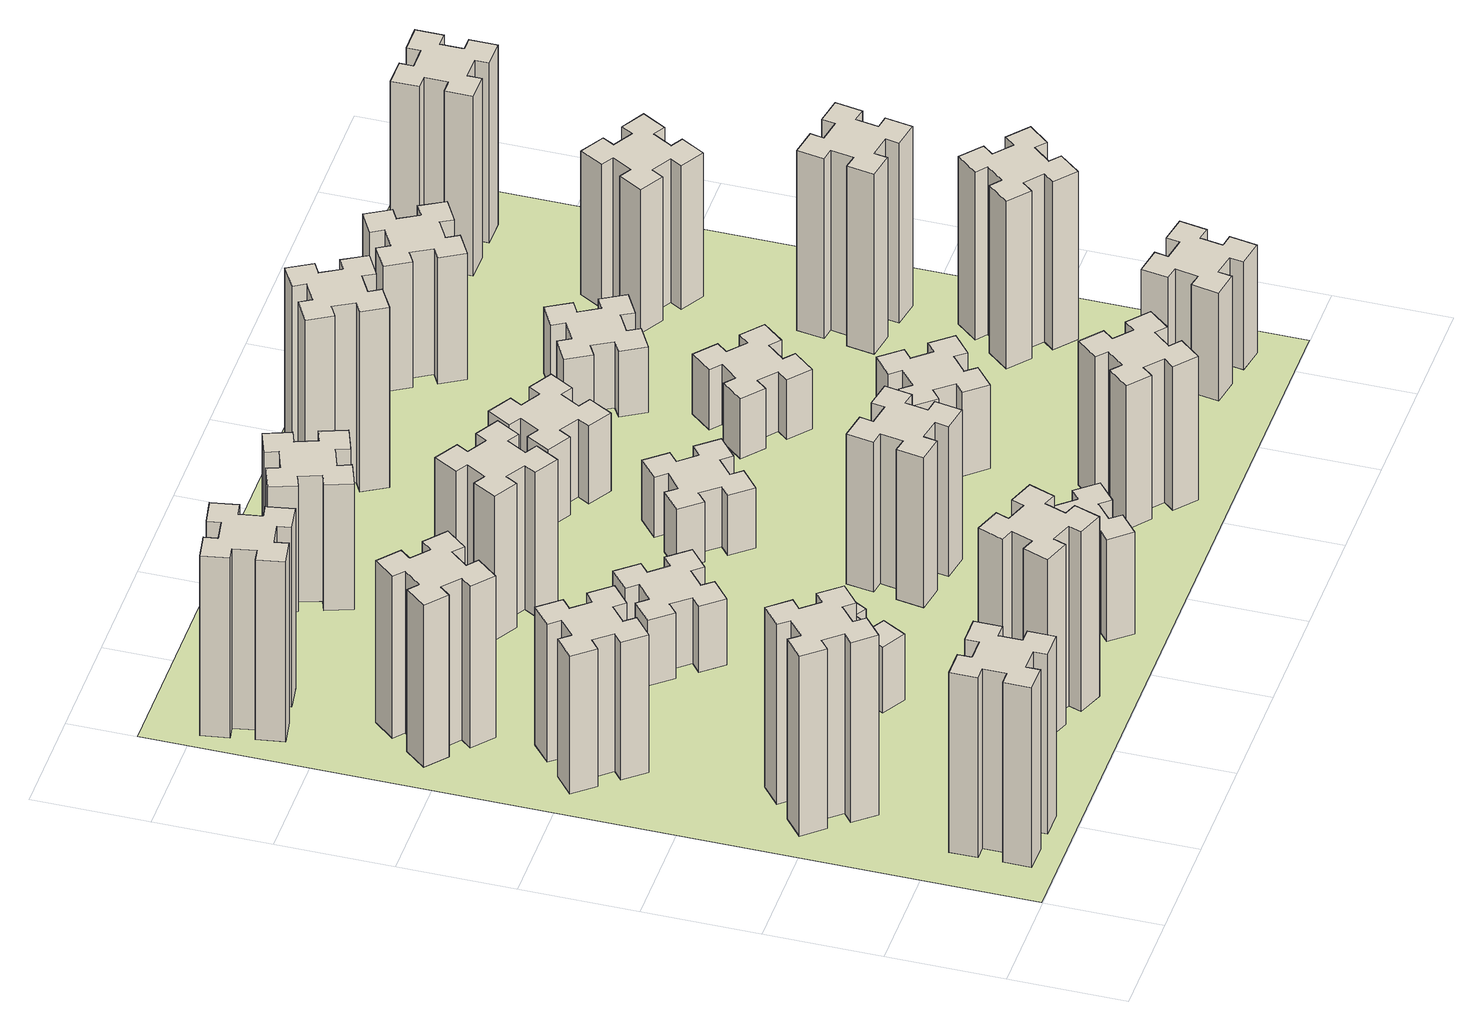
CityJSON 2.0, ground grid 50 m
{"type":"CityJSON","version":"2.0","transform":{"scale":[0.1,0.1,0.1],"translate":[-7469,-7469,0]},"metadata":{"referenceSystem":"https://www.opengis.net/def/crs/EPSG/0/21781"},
"CityObjects":{
"building1":{"type":"Building","attributes":{"class":"1000","function":"1000","usage":"1000","yearOfConstruction":2016,"roofType":"1000","measuredHeight":90,"storeysAboveGround":30,"storeysBelowGround":0},"geometry":[{"type":"Solid","lod":"1","boundaries":[[[[0,1,2,3,4,5,6,7,8,9,10,11,12,13,14,15,16,17,18,19]],[[17,16,20,21]],[[16,15,22,20]],[[15,14,23,22]],[[14,13,24,23]],[[13,12,25,24]],[[12,11,26,25]],[[11,10,27,26]],[[10,9,28,27]],[[9,8,29,28]],[[8,7,30,29]],[[7,6,31,30]],[[6,5,32,31]],[[5,4,33,32]],[[4,3,34,33]],[[3,2,35,34]],[[2,1,36,35]],[[1,0,37,36]],[[0,19,38,37]],[[19,18,39,38]],[[18,17,21,39]],[[24,25,26,27,28,29,30,31,32,33,34,35,36,37,38,39,21,20,22,23]]]]}]},
"building2":{"type":"Building","attributes":{"class":"1000","function":"1000","usage":"1000","yearOfConstruction":2016,"roofType":"1000","measuredHeight":90,"storeysAboveGround":30,"storeysBelowGround":0},"geometry":[{"type":"Solid","lod":"1","boundaries":[[[[40,41,42,43,44,45,46,47,48,49,50,51,52,53,54,55,56,57,58,59]],[[57,56,60,61]],[[56,55,62,60]],[[55,54,63,62]],[[54,53,64,63]],[[53,52,65,64]],[[52,51,66,65]],[[51,50,67,66]],[[50,49,68,67]],[[49,48,69,68]],[[48,47,70,69]],[[47,46,71,70]],[[46,45,72,71]],[[45,44,73,72]],[[44,43,74,73]],[[43,42,75,74]],[[42,41,76,75]],[[41,40,77,76]],[[40,59,78,77]],[[59,58,79,78]],[[58,57,61,79]],[[64,65,66,67,68,69,70,71,72,73,74,75,76,77,78,79,61,60,62,63]]]]}]},
"building3":{"type":"Building","attributes":{"class":"1000","function":"1000","usage":"1000","yearOfConstruction":2016,"roofType":"1000","measuredHeight":69,"storeysAboveGround":30,"storeysBelowGround":0},"geometry":[{"type":"Solid","lod":"1","boundaries":[[[[80,81,82,83,84,85,86,87,88,89,90,91,92,93,94,95,96,97,98,99]],[[97,96,100,101]],[[96,95,102,100]],[[95,94,103,102]],[[94,93,104,103]],[[93,92,105,104]],[[92,91,106,105]],[[91,90,107,106]],[[90,89,108,107]],[[89,88,109,108]],[[88,87,110,109]],[[87,86,111,110]],[[86,85,112,111]],[[85,84,113,112]],[[84,83,114,113]],[[83,82,115,114]],[[82,81,116,115]],[[81,80,117,116]],[[80,99,118,117]],[[99,98,119,118]],[[98,97,101,119]],[[104,105,106,107,108,109,110,111,112,113,114,115,116,117,118,119,101,100,102,103]]]]}]},
"building4":{"type":"Building","attributes":{"class":"1000","function":"1000","usage":"1000","yearOfConstruction":2016,"roofType":"1000","measuredHeight":81,"storeysAboveGround":30,"storeysBelowGround":0},"geometry":[{"type":"Solid","lod":"1","boundaries":[[[[120,121,122,123,124,125,126,127,128,129,130,131,132,133,134,135,136,137,138,139]],[[137,136,140,141]],[[136,135,142,140]],[[135,134,143,142]],[[134,133,144,143]],[[133,132,145,144]],[[132,131,146,145]],[[131,130,147,146]],[[130,129,148,147]],[[129,128,149,148]],[[128,127,150,149]],[[127,126,151,150]],[[126,125,152,151]],[[125,124,153,152]],[[124,123,154,153]],[[123,122,155,154]],[[122,121,156,155]],[[121,120,157,156]],[[120,139,158,157]],[[139,138,159,158]],[[138,137,141,159]],[[144,145,146,147,148,149,150,151,152,153,154,155,156,157,158,159,141,140,142,143]]]]}]},
"building5":{"type":"Building","attributes":{"class":"1000","function":"1000","usage":"1000","yearOfConstruction":2016,"roofType":"1000","measuredHeight":90,"storeysAboveGround":30,"storeysBelowGround":0},"geometry":[{"type":"Solid","lod":"1","boundaries":[[[[160,161,162,163,164,165,166,167,168,169,170,171,172,173,174,175,176,177,178,179]],[[177,176,180,181]],[[176,175,182,180]],[[175,174,183,182]],[[174,173,184,183]],[[173,172,185,184]],[[172,171,186,185]],[[171,170,187,186]],[[170,169,188,187]],[[169,168,189,188]],[[168,167,190,189]],[[167,166,191,190]],[[166,165,192,191]],[[165,164,193,192]],[[164,163,194,193]],[[163,162,195,194]],[[162,161,196,195]],[[161,160,197,196]],[[160,179,198,197]],[[179,178,199,198]],[[178,177,181,199]],[[184,185,186,187,188,189,190,191,192,193,194,195,196,197,198,199,181,180,182,183]]]]}]},
"building6":{"type":"Building","attributes":{"class":"1000","function":"1000","usage":"1000","yearOfConstruction":2016,"roofType":"1000","measuredHeight":90,"storeysAboveGround":30,"storeysBelowGround":0},"geometry":[{"type":"Solid","lod":"1","boundaries":[[[[200,201,202,203,204,205,206,207,208,209,210,211,212,213,214,215,216,217,218,219]],[[217,216,220,221]],[[216,215,222,220]],[[215,214,223,222]],[[214,213,224,223]],[[213,212,225,224]],[[212,211,226,225]],[[211,210,227,226]],[[210,209,228,227]],[[209,208,229,228]],[[208,207,230,229]],[[207,206,231,230]],[[206,205,232,231]],[[205,204,233,232]],[[204,203,234,233]],[[203,202,235,234]],[[202,201,236,235]],[[201,200,237,236]],[[200,219,238,237]],[[219,218,239,238]],[[218,217,221,239]],[[224,225,226,227,228,229,230,231,232,233,234,235,236,237,238,239,221,220,222,223]]]]}]},
"building7":{"type":"Building","attributes":{"class":"1000","function":"1000","usage":"1000","yearOfConstruction":2016,"roofType":"1000","measuredHeight":33,"storeysAboveGround":30,"storeysBelowGround":0},"geometry":[{"type":"Solid","lod":"1","boundaries":[[[[240,241,242,243,244,245,246,247,248,249,250,251,252,253,254,255,256,257,258,259]],[[257,256,260,261]],[[256,255,262,260]],[[255,254,263,262]],[[254,253,264,263]],[[253,252,265,264]],[[252,251,266,265]],[[251,250,267,266]],[[250,249,268,267]],[[249,248,269,268]],[[248,247,270,269]],[[247,246,271,270]],[[246,245,272,271]],[[245,244,273,272]],[[244,243,274,273]],[[243,242,275,274]],[[242,241,276,275]],[[241,240,277,276]],[[240,259,278,277]],[[259,258,279,278]],[[258,257,261,279]],[[264,265,266,267,268,269,270,271,272,273,274,275,276,277,278,279,261,260,262,263]]]]}]},
"building8":{"type":"Building","attributes":{"class":"1000","function":"1000","usage":"1000","yearOfConstruction":2016,"roofType":"1000","measuredHeight":33,"storeysAboveGround":30,"storeysBelowGround":0},"geometry":[{"type":"Solid","lod":"1","boundaries":[[[[280,281,282,283,284,285,286,287,288,289,290,291,292,293,294,295,296,297,298,299]],[[297,296,300,301]],[[296,295,302,300]],[[295,294,303,302]],[[294,293,304,303]],[[293,292,305,304]],[[292,291,306,305]],[[291,290,307,306]],[[290,289,308,307]],[[289,288,309,308]],[[288,287,310,309]],[[287,286,311,310]],[[286,285,312,311]],[[285,284,313,312]],[[284,283,314,313]],[[283,282,315,314]],[[282,281,316,315]],[[281,280,317,316]],[[280,299,318,317]],[[299,298,319,318]],[[298,297,301,319]],[[304,305,306,307,308,309,310,311,312,313,314,315,316,317,318,319,301,300,302,303]]]]}]},
"building9":{"type":"Building","attributes":{"class":"1000","function":"1000","usage":"1000","yearOfConstruction":2016,"roofType":"1000","measuredHeight":51,"storeysAboveGround":30,"storeysBelowGround":0},"geometry":[{"type":"Solid","lod":"1","boundaries":[[[[320,321,322,323,324,325,326,327,328,329,330,331,332,333,334,335,336,337,338,339]],[[337,336,340,341]],[[336,335,342,340]],[[335,334,343,342]],[[334,333,344,343]],[[333,332,345,344]],[[332,331,346,345]],[[331,330,347,346]],[[330,329,348,347]],[[329,328,349,348]],[[328,327,350,349]],[[327,326,351,350]],[[326,325,352,351]],[[325,324,353,352]],[[324,323,354,353]],[[323,322,355,354]],[[322,321,356,355]],[[321,320,357,356]],[[320,339,358,357]],[[339,338,359,358]],[[338,337,341,359]],[[344,345,346,347,348,349,350,351,352,353,354,355,356,357,358,359,341,340,342,343]]]]}]},
"building10":{"type":"Building","attributes":{"class":"1000","function":"1000","usage":"1000","yearOfConstruction":2016,"roofType":"1000","measuredHeight":72,"storeysAboveGround":30,"storeysBelowGround":0},"geometry":[{"type":"Solid","lod":"1","boundaries":[[[[360,361,362,363,364,365,366,367,368,369,370,371,372,373,374,375,376,377,378,379]],[[377,376,380,381]],[[376,375,382,380]],[[375,374,383,382]],[[374,373,384,383]],[[373,372,385,384]],[[372,371,386,385]],[[371,370,387,386]],[[370,369,388,387]],[[369,368,389,388]],[[368,367,390,389]],[[367,366,391,390]],[[366,365,392,391]],[[365,364,393,392]],[[364,363,394,393]],[[363,362,395,394]],[[362,361,396,395]],[[361,360,397,396]],[[360,379,398,397]],[[379,378,399,398]],[[378,377,381,399]],[[384,385,386,387,388,389,390,391,392,393,394,395,396,397,398,399,381,380,382,383]]]]}]},
"building11":{"type":"Building","attributes":{"class":"1000","function":"1000","usage":"1000","yearOfConstruction":2016,"roofType":"1000","measuredHeight":63,"storeysAboveGround":30,"storeysBelowGround":0},"geometry":[{"type":"Solid","lod":"1","boundaries":[[[[400,401,402,403,404,405,406,407,408,409,410,411,412,413,414,415,416,417,418,419]],[[417,416,420,421]],[[416,415,422,420]],[[415,414,423,422]],[[414,413,424,423]],[[413,412,425,424]],[[412,411,426,425]],[[411,410,427,426]],[[410,409,428,427]],[[409,408,429,428]],[[408,407,430,429]],[[407,406,431,430]],[[406,405,432,431]],[[405,404,433,432]],[[404,403,434,433]],[[403,402,435,434]],[[402,401,436,435]],[[401,400,437,436]],[[400,419,438,437]],[[419,418,439,438]],[[418,417,421,439]],[[424,425,426,427,428,429,430,431,432,433,434,435,436,437,438,439,421,420,422,423]]]]}]},
"building12":{"type":"Building","attributes":{"class":"1000","function":"1000","usage":"1000","yearOfConstruction":2016,"roofType":"1000","measuredHeight":75,"storeysAboveGround":30,"storeysBelowGround":0},"geometry":[{"type":"Solid","lod":"1","boundaries":[[[[440,441,442,443,444,445,446,447,448,449,450,451,452,453,454,455,456,457,458,459]],[[457,456,460,461]],[[456,455,462,460]],[[455,454,463,462]],[[454,453,464,463]],[[453,452,465,464]],[[452,451,466,465]],[[451,450,467,466]],[[450,449,468,467]],[[449,448,469,468]],[[448,447,470,469]],[[447,446,471,470]],[[446,445,472,471]],[[445,444,473,472]],[[444,443,474,473]],[[443,442,475,474]],[[442,441,476,475]],[[441,440,477,476]],[[440,459,478,477]],[[459,458,479,478]],[[458,457,461,479]],[[464,465,466,467,468,469,470,471,472,473,474,475,476,477,478,479,461,460,462,463]]]]}]},
"building13":{"type":"Building","attributes":{"class":"1000","function":"1000","usage":"1000","yearOfConstruction":2016,"roofType":"1000","measuredHeight":30,"storeysAboveGround":30,"storeysBelowGround":0},"geometry":[{"type":"Solid","lod":"1","boundaries":[[[[480,481,482,483,484,485,486,487,488,489,490,491,492,493,494,495,496,497,498,499]],[[497,496,500,501]],[[496,495,502,500]],[[495,494,503,502]],[[494,493,504,503]],[[493,492,505,504]],[[492,491,506,505]],[[491,490,507,506]],[[490,489,508,507]],[[489,488,509,508]],[[488,487,510,509]],[[487,486,511,510]],[[486,485,512,511]],[[485,484,513,512]],[[484,483,514,513]],[[483,482,515,514]],[[482,481,516,515]],[[481,480,517,516]],[[480,499,518,517]],[[499,498,519,518]],[[498,497,501,519]],[[504,505,506,507,508,509,510,511,512,513,514,515,516,517,518,519,501,500,502,503]]]]}]},
"building14":{"type":"Building","attributes":{"class":"1000","function":"1000","usage":"1000","yearOfConstruction":2016,"roofType":"1000","measuredHeight":72,"storeysAboveGround":30,"storeysBelowGround":0},"geometry":[{"type":"Solid","lod":"1","boundaries":[[[[520,521,522,523,524,525,526,527,528,529,530,531,532,533,534,535,536,537,538,539]],[[537,536,540,541]],[[536,535,542,540]],[[535,534,543,542]],[[534,533,544,543]],[[533,532,545,544]],[[532,531,546,545]],[[531,530,547,546]],[[530,529,548,547]],[[529,528,549,548]],[[528,527,550,549]],[[527,526,551,550]],[[526,525,552,551]],[[525,524,553,552]],[[524,523,554,553]],[[523,522,555,554]],[[522,521,556,555]],[[521,520,557,556]],[[520,539,558,557]],[[539,538,559,558]],[[538,537,541,559]],[[544,545,546,547,548,549,550,551,552,553,554,555,556,557,558,559,541,540,542,543]]]]}]},
"building15":{"type":"Building","attributes":{"class":"1000","function":"1000","usage":"1000","yearOfConstruction":2016,"roofType":"1000","measuredHeight":39,"storeysAboveGround":30,"storeysBelowGround":0},"geometry":[{"type":"Solid","lod":"1","boundaries":[[[[560,561,562,563,564,565,566,567,568,569,570,571,572,573,574,575,576,577,578,579]],[[577,576,580,581]],[[576,575,582,580]],[[575,574,583,582]],[[574,573,584,583]],[[573,572,585,584]],[[572,571,586,585]],[[571,570,587,586]],[[570,569,588,587]],[[569,568,589,588]],[[568,567,590,589]],[[567,566,591,590]],[[566,565,592,591]],[[565,564,593,592]],[[564,563,594,593]],[[563,562,595,594]],[[562,561,596,595]],[[561,560,597,596]],[[560,579,598,597]],[[579,578,599,598]],[[578,577,581,599]],[[584,585,586,587,588,589,590,591,592,593,594,595,596,597,598,599,581,580,582,583]]]]}]},
"building16":{"type":"Building","attributes":{"class":"1000","function":"1000","usage":"1000","yearOfConstruction":2016,"roofType":"1000","measuredHeight":90,"storeysAboveGround":30,"storeysBelowGround":0},"geometry":[{"type":"Solid","lod":"1","boundaries":[[[[600,601,602,603,604,605,606,607,608,609,610,611,612,613,614,615,616,617,618,619]],[[617,616,620,621]],[[616,615,622,620]],[[615,614,623,622]],[[614,613,624,623]],[[613,612,625,624]],[[612,611,626,625]],[[611,610,627,626]],[[610,609,628,627]],[[609,608,629,628]],[[608,607,630,629]],[[607,606,631,630]],[[606,605,632,631]],[[605,604,633,632]],[[604,603,634,633]],[[603,602,635,634]],[[602,601,636,635]],[[601,600,637,636]],[[600,619,638,637]],[[619,618,639,638]],[[618,617,621,639]],[[624,625,626,627,628,629,630,631,632,633,634,635,636,637,638,639,621,620,622,623]]]]}]},
"building17":{"type":"Building","attributes":{"class":"1000","function":"1000","usage":"1000","yearOfConstruction":2016,"roofType":"1000","measuredHeight":42,"storeysAboveGround":30,"storeysBelowGround":0},"geometry":[{"type":"Solid","lod":"1","boundaries":[[[[640,641,642,643,644,645,646,647,648,649,650,651,652,653,654,655,656,657,658,659]],[[657,656,660,661]],[[656,655,662,660]],[[655,654,663,662]],[[654,653,664,663]],[[653,652,665,664]],[[652,651,666,665]],[[651,650,667,666]],[[650,649,668,667]],[[649,648,669,668]],[[648,647,670,669]],[[647,646,671,670]],[[646,645,672,671]],[[645,644,673,672]],[[644,643,674,673]],[[643,642,675,674]],[[642,641,676,675]],[[641,640,677,676]],[[640,659,678,677]],[[659,658,679,678]],[[658,657,661,679]],[[664,665,666,667,668,669,670,671,672,673,674,675,676,677,678,679,661,660,662,663]]]]}]},
"building18":{"type":"Building","attributes":{"class":"1000","function":"1000","usage":"1000","yearOfConstruction":2016,"roofType":"1000","measuredHeight":30,"storeysAboveGround":30,"storeysBelowGround":0},"geometry":[{"type":"Solid","lod":"1","boundaries":[[[[680,681,682,683,684,685,686,687,688,689,690,691,692,693,694,695,696,697,698,699]],[[697,696,700,701]],[[696,695,702,700]],[[695,694,703,702]],[[694,693,704,703]],[[693,692,705,704]],[[692,691,706,705]],[[691,690,707,706]],[[690,689,708,707]],[[689,688,709,708]],[[688,687,710,709]],[[687,686,711,710]],[[686,685,712,711]],[[685,684,713,712]],[[684,683,714,713]],[[683,682,715,714]],[[682,681,716,715]],[[681,680,717,716]],[[680,699,718,717]],[[699,698,719,718]],[[698,697,701,719]],[[704,705,706,707,708,709,710,711,712,713,714,715,716,717,718,719,701,700,702,703]]]]}]},
"building19":{"type":"Building","attributes":{"class":"1000","function":"1000","usage":"1000","yearOfConstruction":2016,"roofType":"1000","measuredHeight":33,"storeysAboveGround":30,"storeysBelowGround":0},"geometry":[{"type":"Solid","lod":"1","boundaries":[[[[720,721,722,723,724,725,726,727,728,729,730,731,732,733,734,735,736,737,738,739]],[[737,736,740,741]],[[736,735,742,740]],[[735,734,743,742]],[[734,733,744,743]],[[733,732,745,744]],[[732,731,746,745]],[[731,730,747,746]],[[730,729,748,747]],[[729,728,749,748]],[[728,727,750,749]],[[727,726,751,750]],[[726,725,752,751]],[[725,724,753,752]],[[724,723,754,753]],[[723,722,755,754]],[[722,721,756,755]],[[721,720,757,756]],[[720,739,758,757]],[[739,738,759,758]],[[738,737,741,759]],[[744,745,746,747,748,749,750,751,752,753,754,755,756,757,758,759,741,740,742,743]]]]}]},
"building20":{"type":"Building","attributes":{"class":"1000","function":"1000","usage":"1000","yearOfConstruction":2016,"roofType":"1000","measuredHeight":54,"storeysAboveGround":30,"storeysBelowGround":0},"geometry":[{"type":"Solid","lod":"1","boundaries":[[[[760,761,762,763,764,765,766,767,768,769,770,771,772,773,774,775,776,777,778,779]],[[777,776,780,781]],[[776,775,782,780]],[[775,774,783,782]],[[774,773,784,783]],[[773,772,785,784]],[[772,771,786,785]],[[771,770,787,786]],[[770,769,788,787]],[[769,768,789,788]],[[768,767,790,789]],[[767,766,791,790]],[[766,765,792,791]],[[765,764,793,792]],[[764,763,794,793]],[[763,762,795,794]],[[762,761,796,795]],[[761,760,797,796]],[[760,779,798,797]],[[779,778,799,798]],[[778,777,781,799]],[[784,785,786,787,788,789,790,791,792,793,794,795,796,797,798,799,781,780,782,783]]]]}]},
"building21":{"type":"Building","attributes":{"class":"1000","function":"1000","usage":"1000","yearOfConstruction":2016,"roofType":"1000","measuredHeight":63,"storeysAboveGround":30,"storeysBelowGround":0},"geometry":[{"type":"Solid","lod":"1","boundaries":[[[[800,801,802,803,804,805,806,807,808,809,810,811,812,813,814,815,816,817,818,819]],[[817,816,820,821]],[[816,815,822,820]],[[815,814,823,822]],[[814,813,824,823]],[[813,812,825,824]],[[812,811,826,825]],[[811,810,827,826]],[[810,809,828,827]],[[809,808,829,828]],[[808,807,830,829]],[[807,806,831,830]],[[806,805,832,831]],[[805,804,833,832]],[[804,803,834,833]],[[803,802,835,834]],[[802,801,836,835]],[[801,800,837,836]],[[800,819,838,837]],[[819,818,839,838]],[[818,817,821,839]],[[824,825,826,827,828,829,830,831,832,833,834,835,836,837,838,839,821,820,822,823]]]]}]},
"building22":{"type":"Building","attributes":{"class":"1000","function":"1000","usage":"1000","yearOfConstruction":2016,"roofType":"1000","measuredHeight":84,"storeysAboveGround":30,"storeysBelowGround":0},"geometry":[{"type":"Solid","lod":"1","boundaries":[[[[840,841,842,843,844,845,846,847,848,849,850,851,852,853,854,855,856,857,858,859]],[[857,856,860,861]],[[856,855,862,860]],[[855,854,863,862]],[[854,853,864,863]],[[853,852,865,864]],[[852,851,866,865]],[[851,850,867,866]],[[850,849,868,867]],[[849,848,869,868]],[[848,847,870,869]],[[847,846,871,870]],[[846,845,872,871]],[[845,844,873,872]],[[844,843,874,873]],[[843,842,875,874]],[[842,841,876,875]],[[841,840,877,876]],[[840,859,878,877]],[[859,858,879,878]],[[858,857,861,879]],[[864,865,866,867,868,869,870,871,872,873,874,875,876,877,878,879,861,860,862,863]]]]}]},
"building23":{"type":"Building","attributes":{"class":"1000","function":"1000","usage":"1000","yearOfConstruction":2016,"roofType":"1000","measuredHeight":90,"storeysAboveGround":30,"storeysBelowGround":0},"geometry":[{"type":"Solid","lod":"1","boundaries":[[[[880,881,882,883,884,885,886,887,888,889,890,891,892,893,894,895,896,897,898,899]],[[897,896,900,901]],[[896,895,902,900]],[[895,894,903,902]],[[894,893,904,903]],[[893,892,905,904]],[[892,891,906,905]],[[891,890,907,906]],[[890,889,908,907]],[[889,888,909,908]],[[888,887,910,909]],[[887,886,911,910]],[[886,885,912,911]],[[885,884,913,912]],[[884,883,914,913]],[[883,882,915,914]],[[882,881,916,915]],[[881,880,917,916]],[[880,899,918,917]],[[899,898,919,918]],[[898,897,901,919]],[[904,905,906,907,908,909,910,911,912,913,914,915,916,917,918,919,901,900,902,903]]]]}]},
"building24":{"type":"Building","attributes":{"class":"1000","function":"1000","usage":"1000","yearOfConstruction":2016,"roofType":"1000","measuredHeight":72,"storeysAboveGround":30,"storeysBelowGround":0},"geometry":[{"type":"Solid","lod":"1","boundaries":[[[[920,921,922,923,924,925,926,927,928,929,930,931,932,933,934,935,936,937,938,939]],[[937,936,940,941]],[[936,935,942,940]],[[935,934,943,942]],[[934,933,944,943]],[[933,932,945,944]],[[932,931,946,945]],[[931,930,947,946]],[[930,929,948,947]],[[929,928,949,948]],[[928,927,950,949]],[[927,926,951,950]],[[926,925,952,951]],[[925,924,953,952]],[[924,923,954,953]],[[923,922,955,954]],[[922,921,956,955]],[[921,920,957,956]],[[920,939,958,957]],[[939,938,959,958]],[[938,937,941,959]],[[944,945,946,947,948,949,950,951,952,953,954,955,956,957,958,959,941,940,942,943]]]]}]},
"building25":{"type":"Building","attributes":{"class":"1000","function":"1000","usage":"1000","yearOfConstruction":2016,"roofType":"1000","measuredHeight":90,"storeysAboveGround":30,"storeysBelowGround":0},"geometry":[{"type":"Solid","lod":"1","boundaries":[[[[960,961,962,963,964,965,966,967,968,969,970,971,972,973,974,975,976,977,978,979]],[[977,976,980,981]],[[976,975,982,980]],[[975,974,983,982]],[[974,973,984,983]],[[973,972,985,984]],[[972,971,986,985]],[[971,970,987,986]],[[970,969,988,987]],[[969,968,989,988]],[[968,967,990,989]],[[967,966,991,990]],[[966,965,992,991]],[[965,964,993,992]],[[964,963,994,993]],[[963,962,995,994]],[[962,961,996,995]],[[961,960,997,996]],[[960,979,998,997]],[[979,978,999,998]],[[978,977,981,999]],[[984,985,986,987,988,989,990,991,992,993,994,995,996,997,998,999,981,980,982,983]]]]}]},
"landuse1":{"type":"LandUse","attributes":{"name":"plot1","function":"1010"},"geometry":[{"type":"MultiSurface","lod":"1","boundaries":[[[1000,1001,1002,1003]]]}]}
},
"vertices":[
[265,325,0],[265,225,0],[205,225,0],[205,105,0],[325,105,0],[325,165,0],[425,165,0],[425,105,0],[545,105,0],[545,225,0],[485,225,0],[485,325,0],[545,325,0],[545,445,0],[425,445,0],[425,385,0],[325,385,0],[325,445,0],[205,445,0],[205,325,0],[325,385,900],[325,445,900],[425,385,900],[425,445,900],[545,445,900],[545,325,900],[485,325,900],[485,225,900],[545,225,900],[545,105,900],[425,105,900],[425,165,900],[325,165,900],[325,105,900],[205,105,900],[205,225,900],[265,225,900],[265,325,900],[205,325,900],[205,445,900],
[492,1048,0],[427,1124,0],[473,1163,0],[396,1255,0],[304,1178,0],[343,1132,0],[266,1067,0],[228,1113,0],[136,1036,0],[213,944,0],[259,983,0],[323,906,0],[277,868,0],[354,776,0],[446,853,0],[408,899,0],[484,963,0],[523,917,0],[615,994,0],[538,1086,0],[484,963,900],[523,917,900],[408,899,900],[446,853,900],[354,776,900],[277,868,900],[323,906,900],[259,983,900],[213,944,900],[136,1036,900],[228,1113,900],[266,1067,900],[343,1132,900],[304,1178,900],[396,1255,900],[473,1163,900],[427,1124,900],[492,1048,900],[538,1086,900],[615,994,900],
[492,1988,0],[427,2064,0],[473,2103,0],[396,2195,0],[304,2118,0],[343,2072,0],[266,2007,0],[228,2053,0],[136,1976,0],[213,1884,0],[259,1923,0],[323,1846,0],[277,1808,0],[354,1716,0],[446,1793,0],[408,1839,0],[484,1903,0],[523,1857,0],[615,1934,0],[538,2026,0],[484,1903,690],[523,1857,690],[408,1839,690],[446,1793,690],[354,1716,690],[277,1808,690],[323,1846,690],[259,1923,690],[213,1884,690],[136,1976,690],[228,2053,690],[266,2007,690],[343,2072,690],[304,2118,690],[396,2195,690],[473,2103,690],[427,2064,690],[492,1988,690],[538,2026,690],[615,1934,690],
[484,2647,0],[408,2712,0],[446,2758,0],[354,2835,0],[277,2743,0],[323,2704,0],[259,2628,0],[213,2666,0],[136,2574,0],[228,2497,0],[266,2543,0],[343,2479,0],[304,2433,0],[396,2356,0],[473,2448,0],[427,2486,0],[492,2563,0],[538,2524,0],[615,2616,0],[523,2693,0],[492,2563,810],[538,2524,810],[427,2486,810],[473,2448,810],[396,2356,810],[304,2433,810],[343,2479,810],[266,2543,810],[228,2497,810],[136,2574,810],[213,2666,810],[259,2628,810],[323,2704,810],[277,2743,810],[354,2835,810],[446,2758,810],[408,2712,810],[484,2647,810],[523,2693,810],[615,2616,810],
[158,3365,0],[176,3267,0],[117,3257,0],[137,3138,0],[256,3159,0],[245,3218,0],[344,3236,0],[354,3177,0],[472,3197,0],[451,3316,0],[392,3305,0],[375,3404,0],[434,3414,0],[413,3532,0],[295,3511,0],[305,3452,0],[207,3435,0],[197,3494,0],[78,3473,0],[99,3355,0],[207,3435,900],[197,3494,900],[305,3452,900],[295,3511,900],[413,3532,900],[434,3414,900],[375,3404,900],[392,3305,900],[451,3316,900],[472,3197,900],[354,3177,900],[344,3236,900],[245,3218,900],[256,3159,900],[137,3138,900],[117,3257,900],[176,3267,900],[158,3365,900],[99,3355,900],[78,3473,900],
[1129,460,0],[1095,366,0],[1039,387,0],[997,274,0],[1110,233,0],[1131,289,0],[1225,255,0],[1204,199,0],[1317,157,0],[1358,270,0],[1302,291,0],[1336,385,0],[1392,364,0],[1433,477,0],[1320,518,0],[1300,462,0],[1206,496,0],[1227,552,0],[1114,593,0],[1073,480,0],[1206,496,900],[1227,552,900],[1300,462,900],[1320,518,900],[1433,477,900],[1392,364,900],[1336,385,900],[1302,291,900],[1358,270,900],[1317,157,900],[1204,199,900],[1225,255,900],[1131,289,900],[1110,233,900],[997,274,900],[1039,387,900],[1095,366,900],[1129,460,900],[1073,480,900],[1114,593,900],
[1086,1017,0],[1136,1104,0],[1188,1074,0],[1248,1178,0],[1144,1238,0],[1114,1186,0],[1027,1236,0],[1057,1288,0],[953,1348,0],[893,1244,0],[945,1214,0],[895,1127,0],[843,1157,0],[783,1053,0],[887,993,0],[917,1045,0],[1004,995,0],[974,943,0],[1078,883,0],[1138,987,0],[1004,995,330],[974,943,330],[917,1045,330],[887,993,330],[783,1053,330],[843,1157,330],[895,1127,330],[945,1214,330],[893,1244,330],[953,1348,330],[1057,1288,330],[1027,1236,330],[1114,1186,330],[1144,1238,330],[1248,1178,330],[1188,1074,330],[1136,1104,330],[1086,1017,330],[1138,987,330],[1078,883,330],
[1083,1972,0],[1006,1907,0],[968,1953,0],[876,1876,0],[953,1784,0],[999,1823,0],[1063,1746,0],[1017,1708,0],[1094,1616,0],[1186,1693,0],[1148,1739,0],[1224,1803,0],[1263,1757,0],[1355,1834,0],[1278,1926,0],[1232,1888,0],[1167,1964,0],[1213,2003,0],[1136,2095,0],[1044,2018,0],[1167,1964,330],[1213,2003,330],[1232,1888,330],[1278,1926,330],[1355,1834,330],[1263,1757,330],[1224,1803,330],[1148,1739,330],[1186,1693,330],[1094,1616,330],[1017,1708,330],[1063,1746,330],[999,1823,330],[953,1784,330],[876,1876,330],[968,1953,330],[1006,1907,330],[1083,1972,330],[1044,2018,330],[1136,2095,330],
[1639,343,0],[1703,266,0],[1657,228,0],[1734,136,0],[1826,213,0],[1788,259,0],[1864,323,0],[1903,277,0],[1995,354,0],[1918,446,0],[1872,408,0],[1807,484,0],[1853,523,0],[1776,615,0],[1684,538,0],[1723,492,0],[1646,427,0],[1608,473,0],[1516,396,0],[1593,304,0],[1646,427,510],[1608,473,510],[1723,492,510],[1684,538,510],[1776,615,510],[1853,523,510],[1807,484,510],[1872,408,510],[1918,446,510],[1995,354,510],[1903,277,510],[1864,323,510],[1788,259,510],[1826,213,510],[1734,136,510],[1657,228,510],[1703,266,510],[1639,343,510],[1593,304,510],[1516,396,510],
[1117,2525,0],[1204,2475,0],[1174,2423,0],[1278,2363,0],[1338,2467,0],[1286,2497,0],[1336,2584,0],[1388,2554,0],[1448,2658,0],[1344,2718,0],[1314,2666,0],[1227,2716,0],[1257,2768,0],[1153,2828,0],[1093,2724,0],[1145,2694,0],[1095,2607,0],[1043,2637,0],[983,2533,0],[1087,2473,0],[1095,2607,720],[1043,2637,720],[1145,2694,720],[1093,2724,720],[1153,2828,720],[1257,2768,720],[1227,2716,720],[1314,2666,720],[1344,2718,720],[1448,2658,720],[1388,2554,720],[1336,2584,720],[1286,2497,720],[1338,2467,720],[1278,2363,720],[1174,2423,720],[1204,2475,720],[1117,2525,720],[1087,2473,720],[983,2533,720],
[1125,3456,0],[1031,3422,0],[1010,3478,0],[897,3437,0],[939,3324,0],[995,3345,0],[1029,3251,0],[973,3230,0],[1014,3117,0],[1127,3159,0],[1106,3215,0],[1200,3249,0],[1220,3193,0],[1333,3234,0],[1292,3347,0],[1236,3326,0],[1202,3420,0],[1258,3440,0],[1217,3553,0],[1104,3512,0],[1202,3420,630],[1258,3440,630],[1236,3326,630],[1292,3347,630],[1333,3234,630],[1220,3193,630],[1200,3249,630],[1106,3215,630],[1127,3159,630],[1014,3117,630],[973,3230,630],[1029,3251,630],[995,3345,630],[939,3324,630],[897,3437,630],[1010,3478,630],[1031,3422,630],[1125,3456,630],[1104,3512,630],[1217,3553,630],
[1955,1047,0],[1972,1145,0],[2031,1135,0],[2052,1253,0],[1934,1274,0],[1924,1215,0],[1825,1232,0],[1836,1291,0],[1717,1312,0],[1697,1194,0],[1756,1184,0],[1738,1085,0],[1679,1096,0],[1658,977,0],[1777,957,0],[1787,1016,0],[1885,998,0],[1875,939,0],[1993,918,0],[2014,1037,0],[1885,998,750],[1875,939,750],[1787,1016,750],[1777,957,750],[1658,977,750],[1679,1096,750],[1738,1085,750],[1756,1184,750],[1697,1194,750],[1717,1312,750],[1836,1291,750],[1825,1232,750],[1924,1215,750],[1934,1274,750],[2052,1253,750],[2031,1135,750],[1972,1145,750],[1955,1047,750],[2014,1037,750],[1993,918,750],
[1972,1988,0],[1907,2064,0],[1953,2103,0],[1876,2195,0],[1784,2118,0],[1823,2072,0],[1746,2007,0],[1708,2053,0],[1616,1976,0],[1693,1884,0],[1739,1923,0],[1803,1846,0],[1757,1808,0],[1834,1716,0],[1926,1793,0],[1888,1839,0],[1964,1903,0],[2003,1857,0],[2095,1934,0],[2018,2026,0],[1964,1903,300],[2003,1857,300],[1888,1839,300],[1926,1793,300],[1834,1716,300],[1757,1808,300],[1803,1846,300],[1739,1923,300],[1693,1884,300],[1616,1976,300],[1708,2053,300],[1746,2007,300],[1823,2072,300],[1784,2118,300],[1876,2195,300],[1953,2103,300],[1907,2064,300],[1972,1988,300],[2018,2026,300],[2095,1934,300],
[2486,323,0],[2563,259,0],[2524,213,0],[2616,136,0],[2693,228,0],[2647,266,0],[2712,343,0],[2758,304,0],[2835,396,0],[2743,473,0],[2704,427,0],[2628,492,0],[2666,538,0],[2574,615,0],[2497,523,0],[2543,484,0],[2479,408,0],[2433,446,0],[2356,354,0],[2448,277,0],[2479,408,720],[2433,446,720],[2543,484,720],[2497,523,720],[2574,615,720],[2666,538,720],[2628,492,720],[2704,427,720],[2743,473,720],[2835,396,720],[2758,304,720],[2712,343,720],[2647,266,720],[2693,228,720],[2616,136,720],[2524,213,720],[2563,259,720],[2486,323,720],[2448,277,720],[2356,354,720],
[2026,2497,0],[2076,2584,0],[2128,2554,0],[2188,2658,0],[2084,2718,0],[2054,2666,0],[1967,2716,0],[1997,2768,0],[1893,2828,0],[1833,2724,0],[1885,2694,0],[1835,2607,0],[1783,2637,0],[1723,2533,0],[1827,2473,0],[1857,2525,0],[1944,2475,0],[1914,2423,0],[2018,2363,0],[2078,2467,0],[1944,2475,390],[1914,2423,390],[1857,2525,390],[1827,2473,390],[1723,2533,390],[1783,2637,390],[1835,2607,390],[1885,2694,390],[1833,2724,390],[1893,2828,390],[1997,2768,390],[1967,2716,390],[2054,2666,390],[2084,2718,390],[2188,2658,390],[2128,2554,390],[2076,2584,390],[2026,2497,390],[2078,2467,390],[2018,2363,390],
[1844,3556,0],[1757,3506,0],[1727,3558,0],[1623,3498,0],[1683,3394,0],[1735,3424,0],[1785,3337,0],[1733,3307,0],[1793,3203,0],[1897,3263,0],[1867,3315,0],[1954,3365,0],[1984,3313,0],[2088,3373,0],[2028,3477,0],[1976,3447,0],[1926,3534,0],[1978,3564,0],[1918,3668,0],[1814,3608,0],[1926,3534,900],[1978,3564,900],[1976,3447,900],[2028,3477,900],[2088,3373,900],[1984,3313,900],[1954,3365,900],[1867,3315,900],[1897,3263,900],[1793,3203,900],[1733,3307,900],[1785,3337,900],[1735,3424,900],[1683,3394,900],[1623,3498,900],[1727,3558,900],[1757,3506,900],[1844,3556,900],[1814,3608,900],[1918,3668,900],
[2563,1332,0],[2486,1267,0],[2448,1313,0],[2356,1236,0],[2433,1144,0],[2479,1183,0],[2543,1106,0],[2497,1068,0],[2574,976,0],[2666,1053,0],[2628,1099,0],[2704,1163,0],[2743,1117,0],[2835,1194,0],[2758,1286,0],[2712,1248,0],[2647,1324,0],[2693,1363,0],[2616,1455,0],[2524,1378,0],[2647,1324,420],[2693,1363,420],[2712,1248,420],[2758,1286,420],[2835,1194,420],[2743,1117,420],[2704,1163,420],[2628,1099,420],[2666,1053,420],[2574,976,420],[2497,1068,420],[2543,1106,420],[2479,1183,420],[2433,1144,420],[2356,1236,420],[2448,1313,420],[2486,1267,420],[2563,1332,420],[2524,1378,420],[2616,1455,420],
[2704,2007,0],[2628,2072,0],[2666,2118,0],[2574,2195,0],[2497,2103,0],[2543,2064,0],[2479,1988,0],[2433,2026,0],[2356,1934,0],[2448,1857,0],[2486,1903,0],[2563,1839,0],[2524,1793,0],[2616,1716,0],[2693,1808,0],[2647,1846,0],[2712,1923,0],[2758,1884,0],[2835,1976,0],[2743,2053,0],[2712,1923,300],[2758,1884,300],[2647,1846,300],[2693,1808,300],[2616,1716,300],[2524,1793,300],[2563,1839,300],[2486,1903,300],[2448,1857,300],[2356,1934,300],[2433,2026,300],[2479,1988,300],[2543,2064,300],[2497,2103,300],[2574,2195,300],[2666,2118,300],[2628,2072,300],[2704,2007,300],[2743,2053,300],[2835,1976,300],
[2475,2584,0],[2525,2497,0],[2473,2467,0],[2533,2363,0],[2637,2423,0],[2607,2475,0],[2694,2525,0],[2724,2473,0],[2828,2533,0],[2768,2637,0],[2716,2607,0],[2666,2694,0],[2718,2724,0],[2658,2828,0],[2554,2768,0],[2584,2716,0],[2497,2666,0],[2467,2718,0],[2363,2658,0],[2423,2554,0],[2497,2666,330],[2467,2718,330],[2584,2716,330],[2554,2768,330],[2658,2828,330],[2718,2724,330],[2666,2694,330],[2716,2607,330],[2768,2637,330],[2828,2533,330],[2724,2473,330],[2694,2525,330],[2607,2475,330],[2637,2423,330],[2533,2363,330],[2473,2467,330],[2525,2497,330],[2475,2584,330],[2423,2554,330],[2363,2658,330],
[3504,475,0],[3405,492,0],[3416,551,0],[3297,572,0],[3277,454,0],[3336,444,0],[3318,345,0],[3259,356,0],[3238,237,0],[3357,217,0],[3367,276,0],[3465,258,0],[3455,199,0],[3573,178,0],[3594,297,0],[3535,307,0],[3552,405,0],[3611,395,0],[3632,513,0],[3514,534,0],[3552,405,540],[3611,395,540],[3535,307,540],[3594,297,540],[3573,178,540],[3455,199,540],[3465,258,540],[3367,276,540],[3357,217,540],[3238,237,540],[3259,356,540],[3318,345,540],[3336,444,540],[3277,454,540],[3297,572,540],[3416,551,540],[3405,492,540],[3504,475,540],[3514,534,540],[3632,513,540],
[2716,3347,0],[2666,3434,0],[2718,3464,0],[2658,3568,0],[2554,3508,0],[2584,3456,0],[2497,3406,0],[2467,3458,0],[2363,3398,0],[2423,3294,0],[2475,3324,0],[2525,3237,0],[2473,3207,0],[2533,3103,0],[2637,3163,0],[2607,3215,0],[2694,3265,0],[2724,3213,0],[2828,3273,0],[2768,3377,0],[2694,3265,630],[2724,3213,630],[2607,3215,630],[2637,3163,630],[2533,3103,630],[2473,3207,630],[2525,3237,630],[2475,3324,630],[2423,3294,630],[2363,3398,630],[2467,3458,630],[2497,3406,630],[2584,3456,630],[2554,3508,630],[2658,3568,630],[2718,3464,630],[2666,3434,630],[2716,3347,630],[2768,3377,630],[2828,3273,630],
[3487,1006,0],[3552,1083,0],[3598,1044,0],[3675,1136,0],[3583,1213,0],[3544,1167,0],[3468,1232,0],[3506,1278,0],[3414,1355,0],[3337,1263,0],[3383,1224,0],[3319,1148,0],[3273,1186,0],[3196,1094,0],[3288,1017,0],[3326,1063,0],[3403,999,0],[3364,953,0],[3456,876,0],[3533,968,0],[3403,999,840],[3364,953,840],[3326,1063,840],[3288,1017,840],[3196,1094,840],[3273,1186,840],[3319,1148,840],[3383,1224,840],[3337,1263,840],[3414,1355,840],[3506,1278,840],[3468,1232,840],[3544,1167,840],[3583,1213,840],[3675,1136,840],[3598,1044,840],[3552,1083,840],[3487,1006,840],[3533,968,840],[3456,876,840],
[3267,1656,0],[3365,1638,0],[3355,1579,0],[3473,1558,0],[3494,1677,0],[3435,1687,0],[3452,1785,0],[3511,1775,0],[3532,1893,0],[3414,1914,0],[3404,1855,0],[3305,1872,0],[3316,1931,0],[3197,1952,0],[3177,1834,0],[3236,1824,0],[3218,1725,0],[3159,1736,0],[3138,1617,0],[3257,1597,0],[3218,1725,900],[3159,1736,900],[3236,1824,900],[3177,1834,900],[3197,1952,900],[3316,1931,900],[3305,1872,900],[3404,1855,900],[3414,1914,900],[3532,1893,900],[3511,1775,900],[3452,1785,900],[3435,1687,900],[3494,1677,900],[3473,1558,900],[3355,1579,900],[3365,1638,900],[3267,1656,900],[3257,1597,900],[3138,1617,900],
[3137,2525,0],[3224,2475,0],[3194,2423,0],[3298,2363,0],[3358,2467,0],[3306,2497,0],[3356,2584,0],[3408,2554,0],[3468,2658,0],[3364,2718,0],[3334,2666,0],[3247,2716,0],[3277,2768,0],[3173,2828,0],[3113,2724,0],[3165,2694,0],[3115,2607,0],[3063,2637,0],[3003,2533,0],[3107,2473,0],[3115,2607,720],[3063,2637,720],[3165,2694,720],[3113,2724,720],[3173,2828,720],[3277,2768,720],[3247,2716,720],[3334,2666,720],[3364,2718,720],[3468,2658,720],[3408,2554,720],[3356,2584,720],[3306,2497,720],[3358,2467,720],[3298,2363,720],[3194,2423,720],[3224,2475,720],[3137,2525,720],[3107,2473,720],[3003,2533,720],
[3285,3325,0],[3385,3325,0],[3385,3265,0],[3505,3265,0],[3505,3385,0],[3445,3385,0],[3445,3485,0],[3505,3485,0],[3505,3605,0],[3385,3605,0],[3385,3545,0],[3285,3545,0],[3285,3605,0],[3165,3605,0],[3165,3485,0],[3225,3485,0],[3225,3385,0],[3165,3385,0],[3165,3265,0],[3285,3265,0],[3225,3385,900],[3165,3385,900],[3225,3485,900],[3165,3485,900],[3165,3605,900],[3285,3605,900],[3285,3545,900],[3385,3545,900],[3385,3605,900],[3505,3605,900],[3505,3485,900],[3445,3485,900],[3445,3385,900],[3505,3385,900],[3505,3265,900],[3385,3265,900],[3385,3325,900],[3285,3325,900],[3285,3265,900],[3165,3265,900],
[5,3705,0],[3705,3705,0],[3705,5,0],[5,5,0]
]}
